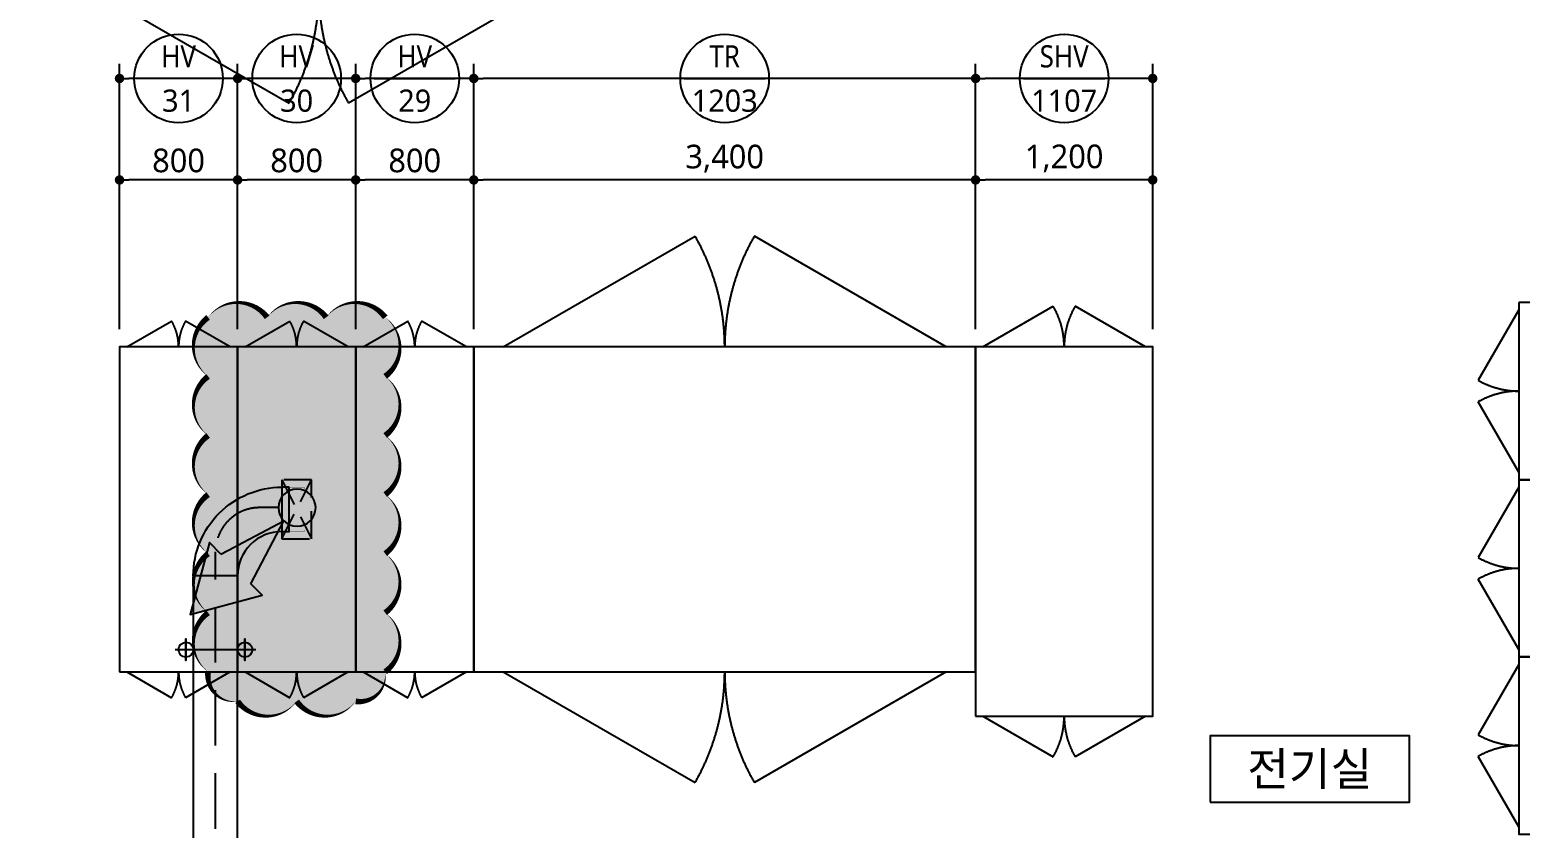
# Model space of a CAD drawing. Header units: millimetres. Extents: x 0 to 63075, y 0 to 44550.
# Drawn here: x 20236 to 30334, y 25233 to 30637 of the extents above; entities that cross this region are included whole.
import ezdxf
from ezdxf.enums import TextEntityAlignment as Align

# ---------------------------------------------------------------- set-up
doc = ezdxf.new("R2010")
doc.units = ezdxf.units.MM
doc.header["$LTSCALE"] = 750
doc.linetypes.add('CENTER', pattern=[55, 50, -2, 1, -2])
doc.linetypes.add('HIDDEN', pattern=[0.375, 0.25, -0.125])
doc.layers.get('Defpoints').update_dxf_attribs({"color": 167})
for name, color, linetype in [('cen', 1, 'CENTER'), ('DIM', 7, 'Continuous'), ('ROOM-BOX', 4, 'Continuous'), ('ROOM-TEXT', 3, 'Continuous'), ('S2', 4, 'HIDDEN'), ('SOL', 252, 'Continuous'), ('SYM', 3, 'Continuous'), ('T-TRAY', 6, 'Continuous'), ('TRAY', 3, 'Continuous'), ('TRAY1', 3, 'Continuous'), ('수배전반', 3, 'Continuous')]:
    doc.layers.add(name, color=color, linetype=linetype)
doc.styles.add('GHS', font='malgun.ttf')
doc.styles.add('돋움', font='')
doc.styles.add('맑은고딕', font='malgun.ttf')
doc.styles.get('돋움').set_extended_font_data('Dotum')
doc.dimstyles.new('Copy of PSD MI', dxfattribs={"dimscale": 100, "dimtxt": 1.5, "dimasz": 0.8, "dimexe": 1.25, "dimexo": 1.5, "dimgap": 0.6, "dimtad": 1, "dimdec": 0, "dimzin": 1, "dimdsep": 46, "dimlunit": 6, "dimtxsty": '맑은고딕', "dimblk": 'DOT', "dimcen": 2.5, "dimadec": 0, "dimazin": 0, "dimtfac": 1, "dimtdec": 0, "dimtix": 1, "dimtmove": 2, "dimatfit": 3, "dimfxl": 1, "dimtolj": 1, "dimtzin": 1, "dimarcsym": 0})

# ---------------------------------------------------------------- blocks, each defined once
blk = doc.blocks.new('DOT')
at = {"layer": 'cen', "color": 0, "linetype": 'ByBlock'}
blk.add_line((-0.5, 0), (-1, 0), dxfattribs=at)
at = {"layer": 'cen', "color": 0, "linetype": 'ByBlock', "const_width": 0.5}
blk.add_lwpolyline([(-0.25, 0, 1), (0.25, 0, 1)], format="xyb", close=True, dxfattribs=at)
blk = doc.blocks.new('*D48')
at = {"layer": 'Defpoints', "color": 0, "transparency": 16777216}
for p in [(26644, 29621), (26644, 28491), (27844, 28491)]:
    blk.add_point(p, dxfattribs=at)
at = {"layer": 'DIM', "color": 0, "lineweight": -2, "ltscale": 2, "transparency": 16777216}
for p, q in [((26644, 28611), (26644, 29721)), ((27844, 28611), (27844, 29721)), ((27780, 29621), (26708, 29621))]:
    blk.add_line(p, q, dxfattribs=at)
at = {"layer": 'DIM', "color": 0, "lineweight": -2, "transparency": 16777216, "xscale": 64, "yscale": 64, "zscale": 64, "rotation": 180}
blk.add_blockref('DOT', (26644, 29621), dxfattribs=at)
at = {"layer": 'DIM', "color": 0, "lineweight": -2, "transparency": 16777216, "xscale": 64, "yscale": 64, "zscale": 64}
blk.add_blockref('DOT', (27844, 29621), dxfattribs=at)
at = {"layer": 'DIM', "color": 3, "transparency": 16777216, "insert": (27244, 29766), "char_height": 160, "attachment_point": 5, "style": '맑은고딕'}
blk.add_mtext('\\A1;1,200', dxfattribs=at)
blk = doc.blocks.new('*D49')
at = {"layer": 'Defpoints', "color": 0, "transparency": 16777216}
for p in [(26644, 30308), (26644, 28491), (27844, 28491)]:
    blk.add_point(p, dxfattribs=at)
at = {"layer": 'DIM', "color": 0, "lineweight": -2, "ltscale": 2, "transparency": 16777216}
for p, q in [((26644, 28611), (26644, 30408)), ((27844, 28611), (27844, 30408)), ((27780, 30308), (26708, 30308))]:
    blk.add_line(p, q, dxfattribs=at)
at = {"layer": 'DIM', "color": 0, "lineweight": -2, "transparency": 16777216, "xscale": 64, "yscale": 64, "zscale": 64, "rotation": 180}
blk.add_blockref('DOT', (26644, 30308), dxfattribs=at)
at = {"layer": 'DIM', "color": 0, "lineweight": -2, "transparency": 16777216, "xscale": 64, "yscale": 64, "zscale": 64}
blk.add_blockref('DOT', (27844, 30308), dxfattribs=at)
blk = doc.blocks.new('*D50')
at = {"layer": 'Defpoints', "color": 0, "transparency": 16777216}
for p in [(23244, 29621), (23244, 28491), (26644, 28491)]:
    blk.add_point(p, dxfattribs=at)
at = {"layer": 'DIM', "color": 0, "lineweight": -2, "ltscale": 2, "transparency": 16777216}
for p, q in [((23244, 28611), (23244, 29721)), ((26644, 28611), (26644, 29721)), ((26580, 29621), (23308, 29621))]:
    blk.add_line(p, q, dxfattribs=at)
at = {"layer": 'DIM', "color": 0, "lineweight": -2, "transparency": 16777216, "xscale": 64, "yscale": 64, "zscale": 64, "rotation": 180}
blk.add_blockref('DOT', (23244, 29621), dxfattribs=at)
at = {"layer": 'DIM', "color": 0, "lineweight": -2, "transparency": 16777216, "xscale": 64, "yscale": 64, "zscale": 64}
blk.add_blockref('DOT', (26644, 29621), dxfattribs=at)
at = {"layer": 'DIM', "color": 3, "transparency": 16777216, "insert": (24944, 29765), "char_height": 160, "attachment_point": 5, "style": '맑은고딕'}
blk.add_mtext('\\A1;3,400', dxfattribs=at)
blk = doc.blocks.new('*D51')
at = {"layer": 'Defpoints', "color": 0, "transparency": 16777216}
for p in [(23244, 30308), (23244, 28491), (26644, 28491)]:
    blk.add_point(p, dxfattribs=at)
at = {"layer": 'DIM', "color": 0, "lineweight": -2, "ltscale": 2, "transparency": 16777216}
for p, q in [((23244, 28611), (23244, 30408)), ((26644, 28611), (26644, 30408)), ((26580, 30308), (23308, 30308))]:
    blk.add_line(p, q, dxfattribs=at)
at = {"layer": 'DIM', "color": 0, "lineweight": -2, "transparency": 16777216, "xscale": 64, "yscale": 64, "zscale": 64, "rotation": 180}
blk.add_blockref('DOT', (23244, 30308), dxfattribs=at)
at = {"layer": 'DIM', "color": 0, "lineweight": -2, "transparency": 16777216, "xscale": 64, "yscale": 64, "zscale": 64}
blk.add_blockref('DOT', (26644, 30308), dxfattribs=at)
blk = doc.blocks.new('*D52')
at = {"layer": 'Defpoints', "color": 0, "transparency": 16777216}
for p in [(22444, 29621), (22444, 28491), (23244, 28491)]:
    blk.add_point(p, dxfattribs=at)
at = {"layer": 'DIM', "color": 0, "lineweight": -2, "ltscale": 2, "transparency": 16777216}
for p, q in [((22444, 28611), (22444, 29721)), ((23244, 28611), (23244, 29721)), ((23180, 29621), (22508, 29621))]:
    blk.add_line(p, q, dxfattribs=at)
at = {"layer": 'DIM', "color": 0, "lineweight": -2, "transparency": 16777216, "xscale": 64, "yscale": 64, "zscale": 64, "rotation": 180}
blk.add_blockref('DOT', (22444, 29621), dxfattribs=at)
at = {"layer": 'DIM', "color": 0, "lineweight": -2, "transparency": 16777216, "xscale": 64, "yscale": 64, "zscale": 64}
blk.add_blockref('DOT', (23244, 29621), dxfattribs=at)
at = {"layer": 'DIM', "color": 3, "transparency": 16777216, "insert": (22844, 29752), "char_height": 160, "attachment_point": 5, "style": '맑은고딕'}
blk.add_mtext('\\A1;800', dxfattribs=at)
blk = doc.blocks.new('*D53')
at = {"layer": 'Defpoints', "color": 0, "transparency": 16777216}
for p in [(22444, 30308), (22444, 28491), (23244, 28491)]:
    blk.add_point(p, dxfattribs=at)
at = {"layer": 'DIM', "color": 0, "lineweight": -2, "ltscale": 2, "transparency": 16777216}
for p, q in [((22444, 28611), (22444, 30408)), ((23244, 28611), (23244, 30408)), ((23180, 30308), (22508, 30308))]:
    blk.add_line(p, q, dxfattribs=at)
at = {"layer": 'DIM', "color": 0, "lineweight": -2, "transparency": 16777216, "xscale": 64, "yscale": 64, "zscale": 64, "rotation": 180}
blk.add_blockref('DOT', (22444, 30308), dxfattribs=at)
at = {"layer": 'DIM', "color": 0, "lineweight": -2, "transparency": 16777216, "xscale": 64, "yscale": 64, "zscale": 64}
blk.add_blockref('DOT', (23244, 30308), dxfattribs=at)
blk = doc.blocks.new('*D54')
at = {"layer": 'Defpoints', "color": 0, "transparency": 16777216}
for p in [(21644, 29621), (21644, 28491), (22444, 28491)]:
    blk.add_point(p, dxfattribs=at)
at = {"layer": 'DIM', "color": 0, "lineweight": -2, "ltscale": 2, "transparency": 16777216}
for p, q in [((21644, 28611), (21644, 29721)), ((22444, 28611), (22444, 29721)), ((22380, 29621), (21708, 29621))]:
    blk.add_line(p, q, dxfattribs=at)
at = {"layer": 'DIM', "color": 0, "lineweight": -2, "transparency": 16777216, "xscale": 64, "yscale": 64, "zscale": 64, "rotation": 180}
blk.add_blockref('DOT', (21644, 29621), dxfattribs=at)
at = {"layer": 'DIM', "color": 0, "lineweight": -2, "transparency": 16777216, "xscale": 64, "yscale": 64, "zscale": 64}
blk.add_blockref('DOT', (22444, 29621), dxfattribs=at)
at = {"layer": 'DIM', "color": 3, "transparency": 16777216, "insert": (22044, 29752), "char_height": 160, "attachment_point": 5, "style": '맑은고딕'}
blk.add_mtext('\\A1;800', dxfattribs=at)
blk = doc.blocks.new('*D55')
at = {"layer": 'Defpoints', "color": 0, "transparency": 16777216}
for p in [(21644, 30308), (21644, 28491), (22444, 28491)]:
    blk.add_point(p, dxfattribs=at)
at = {"layer": 'DIM', "color": 0, "lineweight": -2, "ltscale": 2, "transparency": 16777216}
for p, q in [((21644, 28611), (21644, 30408)), ((22444, 28611), (22444, 30408)), ((22380, 30308), (21708, 30308))]:
    blk.add_line(p, q, dxfattribs=at)
at = {"layer": 'DIM', "color": 0, "lineweight": -2, "transparency": 16777216, "xscale": 64, "yscale": 64, "zscale": 64, "rotation": 180}
blk.add_blockref('DOT', (21644, 30308), dxfattribs=at)
at = {"layer": 'DIM', "color": 0, "lineweight": -2, "transparency": 16777216, "xscale": 64, "yscale": 64, "zscale": 64}
blk.add_blockref('DOT', (22444, 30308), dxfattribs=at)
blk = doc.blocks.new('*D56')
at = {"layer": 'Defpoints', "color": 0, "transparency": 16777216}
for p in [(20844, 29621), (20844, 28491), (21644, 28491)]:
    blk.add_point(p, dxfattribs=at)
at = {"layer": 'DIM', "color": 0, "lineweight": -2, "ltscale": 2, "transparency": 16777216}
for p, q in [((20844, 28611), (20844, 29721)), ((21644, 28611), (21644, 29721)), ((21580, 29621), (20908, 29621))]:
    blk.add_line(p, q, dxfattribs=at)
at = {"layer": 'DIM', "color": 0, "lineweight": -2, "transparency": 16777216, "xscale": 64, "yscale": 64, "zscale": 64, "rotation": 180}
blk.add_blockref('DOT', (20844, 29621), dxfattribs=at)
at = {"layer": 'DIM', "color": 0, "lineweight": -2, "transparency": 16777216, "xscale": 64, "yscale": 64, "zscale": 64}
blk.add_blockref('DOT', (21644, 29621), dxfattribs=at)
at = {"layer": 'DIM', "color": 3, "transparency": 16777216, "insert": (21244, 29752), "char_height": 160, "attachment_point": 5, "style": '맑은고딕'}
blk.add_mtext('\\A1;800', dxfattribs=at)
blk = doc.blocks.new('*D57')
at = {"layer": 'Defpoints', "color": 0, "transparency": 16777216}
for p in [(20844, 30308), (20844, 28491), (21644, 28491)]:
    blk.add_point(p, dxfattribs=at)
at = {"layer": 'DIM', "color": 0, "lineweight": -2, "ltscale": 2, "transparency": 16777216}
for p, q in [((20844, 28611), (20844, 30408)), ((21644, 28611), (21644, 30408)), ((21580, 30308), (20908, 30308))]:
    blk.add_line(p, q, dxfattribs=at)
at = {"layer": 'DIM', "color": 0, "lineweight": -2, "transparency": 16777216, "xscale": 64, "yscale": 64, "zscale": 64, "rotation": 180}
blk.add_blockref('DOT', (20844, 30308), dxfattribs=at)
at = {"layer": 'DIM', "color": 0, "lineweight": -2, "transparency": 16777216, "xscale": 64, "yscale": 64, "zscale": 64}
blk.add_blockref('DOT', (21644, 30308), dxfattribs=at)
blk = doc.blocks.new('A$C222E16D0')
at = {"layer": 'T-TRAY'}
for color, points in [(254, [(0.707, 0.707), (2.495, 4.095), (1.881, 4.709), (5.744, 5.744), (4.709, 1.881), (4.095, 2.495)]), (256, [(1, 0, 1), (-1, 0, 1)])]:
    blk.add_hatch(color=color, dxfattribs=at).paths.add_polyline_path(points)
at = {"layer": 'T-TRAY', "color": 3}
for p in [(2.495, 4.095), (4.095, 2.495)]:
    blk.add_line(p, (0.707, 0.707), dxfattribs=at)
blk.add_lwpolyline([(2.495, 4.095), (1.881, 4.709), (5.744, 5.744), (4.709, 1.881), (4.095, 2.495)], dxfattribs=at)
blk.add_circle((0, 0), 1, dxfattribs=at)

msp = doc.modelspace()

# ---------------------------------------------------------------- linework, layer by layer
at = {"layer": 'DIM', "color": 6, "ltscale": 2}
for p, q in [((22569.1, 30308, 0), (23119.1, 30308, 0)), ((24669.1, 30308, 0), (25219.1, 30308, 0)), ((26969.1, 30308, 0), (27519.1, 30308, 0))]:
    msp.add_line(p, q, dxfattribs=at)
for centre in [(21244.1, 30308), (22044.1, 30308), (22844.1, 30308), (24944.1, 30308), (27244.1, 30308)]:
    msp.add_circle(centre, 300, dxfattribs=at)
at = {"layer": 'ROOM-BOX', "color": 6}
msp.add_lwpolyline([(28233.2, 25408.7), (29583.2, 25408.7), (29583.2, 25858.7), (28233.2, 25858.7)], close=True, dxfattribs=at)
at = {"layer": 'S2', "ltscale": 2}
msp.add_line((21920.9, 27402.7), (21793.8, 27402.7), dxfattribs=at)
at = {"layer": 'SYM', "color": 6, "linetype": 'HIDDEN', "ltscale": 800}
for p, q in [((20694.2, 30891.5), (21993.3, 30141.5)), ((23694.2, 30891.5), (22395.2, 30141.5)), ((23444.1, 28491), (24743.1, 29241)), ((26444.1, 28491), (25145, 29241)), ((26694.1, 28491), (27170.4, 28766)), ((27794.1, 28491), (27317.8, 28766)), ((30323.8, 28741.6), (30048.8, 28265.3)), ((22394.1, 28491), (22091, 28666)), ((22494.1, 28491), (22797.2, 28666)), ((23194.1, 28491), (22891, 28666)), ((30323.8, 27641.6), (30048.8, 28117.9)), ((30323.8, 27541.6), (30048.8, 27065.3)), ((30323.8, 26441.6), (30048.8, 26917.9)), ((22394.1, 26291), (22091, 26116)), ((22494.1, 26291), (22797.2, 26116)), ((23194.1, 26291), (22891, 26116)), ((23444.1, 26291), (24743.1, 25541)), ((26444.1, 26291), (25145, 25541)), ((30323.8, 26341.6), (30048.8, 25865.3)), ((26694.1, 25991), (27170.4, 25716)), ((27794.1, 25991), (27317.8, 25716)), ((30323.8, 25241.6), (30048.8, 25717.9))]:
    msp.add_line(p, q, dxfattribs=at)
for centre, radius, start, end in [((20694.2, 30891.5), 1500, 330, 0), ((23694.2, 30891.5), 1500, 180, 210), ((23444.1, 28491), 1500, 0, 30), ((26444.1, 28491), 1500, 150, 180), ((26694.1, 28491), 550, 0, 30), ((27794.1, 28491), 550, 150, 180), ((21694.1, 28491), 350, 0, 30), ((22394.1, 28491), 350, 150, 180), ((22494.1, 28491), 350, 0, 30), ((23194.1, 28491), 350, 150, 180), ((30323.8, 28741.6), 550, 240, 270), ((30323.8, 27641.6), 550, 90, 120), ((30323.8, 27541.6), 550, 240, 270), ((30323.8, 26441.6), 550, 90, 120), ((21694.1, 26291), 350, 330, 0), ((22394.1, 26291), 350, 180, 210), ((22494.1, 26291), 350, 330, 0), ((23194.1, 26291), 350, 180, 210), ((23444.1, 26291), 1500, 330, 0), ((26444.1, 26291), 1500, 180, 210), ((26694.1, 25991), 550, 330, 0), ((27794.1, 25991), 550, 180, 210), ((30323.8, 26341.6), 550, 240, 270), ((30323.8, 25241.6), 550, 90, 120)]:
    msp.add_arc(centre, radius, start, end, dxfattribs=at)
at = {"layer": 'TRAY'}
msp.add_lwpolyline([(21994.1, 27541), (21943.8, 27541), (21943.8, 27241), (21994.1, 27241)], close=True, dxfattribs=at)
at = {"layer": 'TRAY1', "color": 6, "linetype": 'HIDDEN'}
msp.add_lwpolyline([(21944.1, 27191), (22144.1, 27191), (22144.1, 27591), (21944.1, 27591), (21944.1, 27191), (22144.1, 27591), (21944.1, 27591), (22144.1, 27191)], dxfattribs=at)
at = {"layer": 'TRAY1', "color": 3}
for points in [[(22094.1, 27529.7, 2, 2, 0), (22094.1, 27541, 2, 2, 0), (21994.1, 27541, 2, 2, 0), (21994.1, 27529.7, 0, 0, 0), (21994.1, 27252.2, 2, 2, 0), (21994.1, 27241, 2, 2, 0), (22094.1, 27241, 2, 2, 0), (22094.1, 27252.2, 2, 2, 0), (22094.1, 27241, 2, 2, 0), (22009.1, 27241, 0, 0, 0), (22009.1, 27541, 0, 0, 0)], [(21994.1, 27529.7, 2, 2, 0), (21994.1, 27541, 2, 2, 0), (22094.1, 27541, 2, 2, 0), (22094.1, 27529.7, 0, 0, 0), (22094.1, 27252.2, 2, 2, 0), (22094.1, 27241, 2, 2, 0), (21994.1, 27241, 2, 2, 0), (21994.1, 27252.2, 2, 2, 0), (21994.1, 27241, 2, 2, 0), (22079.1, 27241, 0, 0, 0), (22079.1, 27541, 0, 0, 0)]]:
    msp.add_lwpolyline(points, format="xyseb", dxfattribs=at)
at = {"layer": '수배전반'}
for points in [[(30323.8, 28791.6), (30323.8, 27591.6), (32823.8, 27591.6), (32823.8, 28791.6)], [(22444.1, 26291), (23244.1, 26291), (23244.1, 28491), (22444.1, 28491)], [(23244.1, 26291), (26644.1, 26291), (26644.1, 28491), (23244.1, 28491)], [(26644.1, 25991), (27844.1, 25991), (27844.1, 28491), (26644.1, 28491)], [(30323.8, 27591.6), (30323.8, 26391.6), (32823.8, 26391.6), (32823.8, 27591.6)], [(30323.8, 26391.6), (30323.8, 25191.6), (32823.8, 25191.6), (32823.8, 26391.6)]]:
    msp.add_lwpolyline(points, close=True, dxfattribs=at)

# ---------------------------------------------------------------- texts
at = {"layer": 'DIM', "color": 3, "style": 'GHS', "width": 0.9}
for s, p in [('HV', (21244.1, 30458)), ('HV', (22044.1, 30458)), ('HV', (22844.1, 30458)), ('TR', (24944.1, 30458)), ('SHV', (27244.1, 30458))]:
    msp.add_text(s, height=150, dxfattribs=at).set_placement(p, align=Align.MIDDLE)
at = {"layer": 'DIM', "color": 3, "style": 'GHS'}
for s, p in [('31', (21244.1, 30158)), ('30', (22044.1, 30158)), ('29', (22844.1, 30158)), ('1203', (24944.1, 30158)), ('1107', (27244.1, 30158))]:
    msp.add_text(s, height=150, dxfattribs=at).set_placement(p, align=Align.MIDDLE)
at = {"layer": 'ROOM-TEXT', "style": '돋움'}
msp.add_text('전기실', height=225, dxfattribs=at).set_placement((28908.2, 25633.7), align=Align.MIDDLE_CENTER)

# ---------------------------------------------------------------- dimensions: what is measured, and where the dimension line sits
at = {"layer": 'DIM', "color": 6, "ltscale": 2}
for base, p1, p2, picture, middle in [((22444.1, 30308), (23244.1, 28491), (22444.1, 28491, 0), '*D53', (23894.1, 29887.8)), ((23244.1, 30308), (26644.1, 28491), (23244.1, 28491, 0), '*D51', (27294.1, 29887.8)), ((26644.1, 30308), (27844.1, 28491), (26644.1, 28491, 0), '*D49', (28494.1, 29887.8))]:
    dim = msp.add_linear_dim(base=base, p1=p1, p2=p2, angle=180, text=' ', dimstyle='Copy of PSD MI', override={"dimscale": 80, "dimtxt": 2, "dimblk": 'DOT', "dimclrt": 3, "dimfxl": 0.18}, dxfattribs=at)
    dim.commit()
    dim.dimension.update_dxf_attribs({"geometry": picture, "text_midpoint": middle, "dimtype": 128})
for base, p1, p2, picture, middle in [((22444.1, 29621.3), (23244.1, 28491), (22444.1, 28491), '*D52', (22844.1, 29751.9)), ((23244.1, 29621.3), (26644.1, 28491), (23244.1, 28491), '*D50', (24944.1, 29765.3)), ((26644.1, 29621.3), (27844.1, 28491), (26644.1, 28491), '*D48', (27244.1, 29765.8))]:
    dim = msp.add_linear_dim(base=base, p1=p1, p2=p2, angle=180, dimstyle='Copy of PSD MI', override={"dimscale": 80, "dimtxt": 2, "dimblk": 'DOT', "dimclrt": 3, "dimfxl": 0.18}, dxfattribs=at)
    dim.commit()
    dim.dimension.update_dxf_attribs({"geometry": picture, "text_midpoint": middle})

# ---------------------------------------------------------------- wipeouts: each hides what was drawn before it
msp.add_wipeout([(20844.1, 26291), (21644.1, 26291), (21644.1, 28491), (20844.1, 28491)]).dxf.layer = '수배전반'

# ---------------------------------------------------------------- next in the draw order: hatches: boundary and pattern name
at = {"layer": 'SOL'}
msp.add_hatch(color=256, dxfattribs=at).paths.add_polyline_path([(21444.1, 28691, -0.5), (21844.1, 28691, -0.5), (22244.1, 28691, -0.5), (22644.1, 28691, -0.5), (22644.1, 28291, -0.5), (22644.1, 27891, -0.5), (22644.1, 27491, -0.5), (22644.1, 27091, -0.5), (22644.1, 26691, -0.5), (22644.1, 26291, -0.5), (22444.1, 26091, -0.5), (22044.1, 26091, -0.5), (21644.1, 26091, -0.5), (21444.1, 26291, -0.5), (21444.1, 26691, -0.5), (21444.1, 27091, -0.5), (21444.1, 27491, -0.5), (21444.1, 27891, -0.5), (21444.1, 28291, -0.5)])

# ---------------------------------------------------------------- next in the draw order: linework, layer by layer
at = {"layer": 'S2', "ltscale": 2}
msp.add_line((21493.8, 16791.6), (21493.8, 27102.7), dxfattribs=at)
msp.add_arc((21793.8, 27102.7), 300, 90, 180, dxfattribs=at)
at = {"layer": 'SYM', "color": 6, "linetype": 'HIDDEN', "ltscale": 800}
for p, q in [((20894.1, 28491), (21197.2, 28666)), ((21594.1, 28491), (21291, 28666)), ((21694.1, 28491), (21997.2, 28666)), ((20894.1, 26291), (21197.2, 26116)), ((21594.1, 26291), (21291, 26116)), ((21694.1, 26291), (21997.2, 26116))]:
    msp.add_line(p, q, dxfattribs=at)
at = {"layer": 'SYM'}
msp.add_lwpolyline([(21444.1, 28691, 0, 40, -0.5), (21844.1, 28691, 0, 40, -0.5), (22244.1, 28691, 0, 40, -0.5), (22644.1, 28691, 0, 40, -0.5), (22644.1, 28291, 0, 40, -0.5), (22644.1, 27891, 0, 40, -0.5), (22644.1, 27491, 0, 40, -0.5), (22644.1, 27091, 0, 40, -0.5), (22644.1, 26691, 0, 40, -0.5), (22644.1, 26291, 0, 40, -0.5), (22444.1, 26091, 0, 40, -0.5), (22044.1, 26091, 0, 40, -0.5), (21644.1, 26091, 0, 40, -0.5), (21444.1, 26291, 0, 40, -0.5), (21444.1, 26691, 0, 40, -0.5), (21444.1, 27091, 0, 40, -0.5), (21444.1, 27491, 0, 40, -0.5), (21444.1, 27891, 0, 40, -0.5), (21444.1, 28291, 0, 40, -0.5)], format="xyseb", close=True, dxfattribs=at)
at = {"layer": 'SYM', "color": 6}
msp.add_lwpolyline([(21347.3, 27730.8, 0, 108, 0), (21023.3, 27730.8, 0, 0, 0), (17933.8, 27730.8, 0, 0, 0)], format="xyseb", dxfattribs=at)
at = {"layer": 'SYM', "color": 6, "linetype": 'HIDDEN', "ltscale": 800}
for centre, start, end in [((20894.1, 28491), 0, 30), ((21594.1, 28491), 150, 180), ((20894.1, 26291), 330, 0), ((21594.1, 26291), 180, 210)]:
    msp.add_arc(centre, 350, start, end, dxfattribs=at)
at = {"layer": 'TRAY'}
msp.add_lwpolyline([(21943.8, 27541), (21943.8, 27241, 0.4142136), (21643.8, 26941), (21343.8, 26941, -0.4142136)], format="xyb", close=True, dxfattribs=at)
msp.add_lwpolyline([(21343.8, 26941), (21343.8, 16941.6), (21643.8, 16941.6), (21643.8, 26941)], close=True, dxfattribs=at)
at = {"layer": 'TRAY1', "color": 6}
msp.add_lwpolyline([(21220.2, 26441.3), (21243.8, 26441.3), (21247.1, 26459.2), (21258, 26476.2), (21276.5, 26488.2), (21293.8, 26491.3), (21293.8, 26514.5), (21293.8, 26491.3), (21312.6, 26487.6), (21330, 26475.7), (21340.5, 26459.1), (21343.8, 26441.3), (21339.5, 26421), (21329.3, 26406.1), (21314.3, 26395.7), (21293.8, 26391.3), (21293.8, 26368.1), (21293.8, 26391.3), (21273.8, 26395.4), (21257.9, 26406.4), (21247.1, 26423.3), (21243.8, 26441.3), (21293.8, 26441.3), (21293.8, 26491.3), (21293.8, 26391.3), (21293.8, 26441.3), (21293.8, 26441.3), (21693.8, 26441.3), (21693.8, 26391.3), (21693.8, 26491.3), (21693.8, 26441.3), (21743.8, 26441.3), (21740.4, 26423.3), (21729.6, 26406.4), (21713.7, 26395.4), (21693.8, 26391.3), (21693.8, 26368.1), (21693.8, 26391.3), (21673.2, 26395.7), (21658.3, 26406.1), (21648.1, 26421), (21643.8, 26441.3), (21647, 26459.1), (21657.5, 26475.7), (21674.9, 26487.6), (21693.8, 26491.3), (21693.8, 26514.5), (21693.8, 26491.3), (21711, 26488.2), (21729.5, 26476.2), (21740.4, 26459.2), (21743.8, 26441.3), (21767.3, 26441.3)], dxfattribs=at)
at = {"layer": '수배전반'}
for points in [[(20844.1, 26291), (21644.1, 26291), (21644.1, 28491), (20844.1, 28491)], [(21644.1, 26291), (22444.1, 26291), (22444.1, 28491), (21644.1, 28491)]]:
    msp.add_lwpolyline(points, close=True, dxfattribs=at)

# ---------------------------------------------------------------- next in the draw order: block references
at = {"layer": 'TRAY', "xscale": -125.9999999999999, "yscale": 126, "zscale": 126, "rotation": 90.00000146174985}
msp.add_blockref('A$C222E16D0', (22046.9, 27402.7), dxfattribs=at)

# ---------------------------------------------------------------- next in the draw order: dimensions: what is measured, and where the dimension line sits
at = {"layer": 'DIM', "color": 6, "ltscale": 2}
for base, p1, p2, picture, middle in [((20844.1, 30308), (21644.1, 28491), (20844.1, 28491, 0), '*D57', (22294.1, 29887.8)), ((21644.1, 30308), (22444.1, 28491), (21644.1, 28491, 0), '*D55', (23094.1, 29887.8))]:
    dim = msp.add_linear_dim(base=base, p1=p1, p2=p2, angle=180, text=' ', dimstyle='Copy of PSD MI', override={"dimscale": 80, "dimtxt": 2, "dimblk": 'DOT', "dimclrt": 3, "dimfxl": 0.18}, dxfattribs=at)
    dim.commit()
    dim.dimension.update_dxf_attribs({"geometry": picture, "text_midpoint": middle, "dimtype": 128})
for base, p1, p2, picture, middle in [((20844.1, 29621.3), (21644.1, 28491), (20844.1, 28491), '*D56', (21244.1, 29751.9)), ((21644.1, 29621.3), (22444.1, 28491), (21644.1, 28491), '*D54', (22044.1, 29751.9))]:
    dim = msp.add_linear_dim(base=base, p1=p1, p2=p2, angle=180, dimstyle='Copy of PSD MI', override={"dimscale": 80, "dimtxt": 2, "dimblk": 'DOT', "dimclrt": 3, "dimfxl": 0.18}, dxfattribs=at)
    dim.commit()
    dim.dimension.update_dxf_attribs({"geometry": picture, "text_midpoint": middle})

doc.saveas('drawing.dxf')
